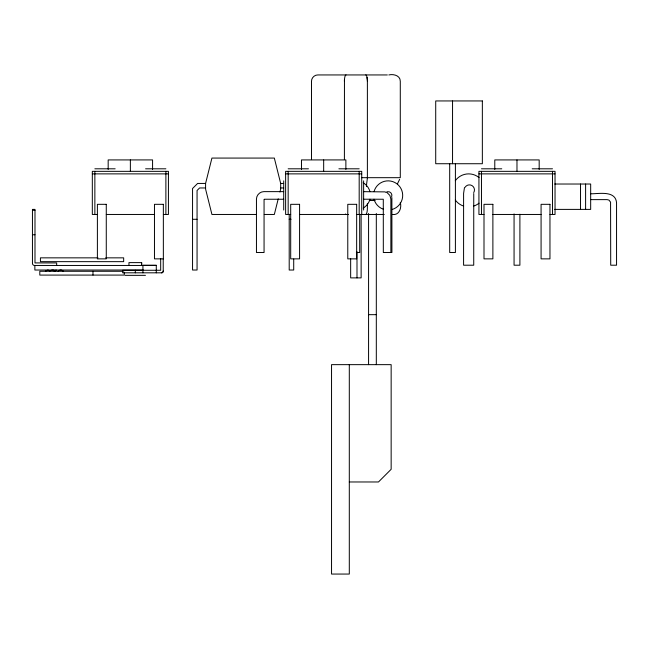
<?xml version="1.0" encoding="UTF-8"?>
<svg xmlns="http://www.w3.org/2000/svg" width="649" height="649" viewBox="0 0 649 649"><rect width="100%" height="100%" fill="white"/><g stroke="black" fill="none" stroke-linecap="round" stroke-linejoin="round"><path stroke-width="0.97" d="M473.746 193.516L473.729 265.206L463.581 265.206L463.597 193.394L464.465 187.65M344.4 81.287L344.457 79.64A6.344 1.639 90 0 1 346.047 74.943M344.457 79.64L344.4 159.605M256.217 214.462L211.931 214.462L205.587 189.094L205.587 183.44L211.931 158.072L274.332 158.072L280.676 183.44L280.676 189.094L279.946 192.023M278.234 198.854L274.332 214.462L264.273 214.462M397.415 183.886L399.654 179.311M387.331 74.943L317.84 74.943C314.449 74.87 311.431 77.896 311.496 81.287L311.496 159.605M388.848 74.943C393.424 73.783 400.384 75.511 400.287 81.287L400.287 177.68L361.639 177.68M94.859 168.805L115.149 168.805M145.595 168.805L165.884 168.805M288.164 168.805L308.453 168.805M338.9 168.805L359.189 168.805M481.469 168.805L501.758 168.805M532.204 168.805L552.494 168.805M92.32 173.875L168.424 173.875M285.625 173.875L361.728 173.875M478.93 173.875L555.033 173.875M205.587 183.44L197.62 183.44L192.55 188.518L192.55 270.025L197.061 270.025L197.061 190.49L199.6 187.959L205.587 187.959M280.676 183.44L283.662 183.44M554.79 184.024L590.671 184.024L590.671 209.392L554.79 209.392M280.676 187.959L283.67 187.959M283.718 191.633L263.81 191.633C259.916 191.69 256.501 195.106 256.452 199L256.452 252.518L264.062 252.518L264.062 199.494M363.627 191.666L385.263 191.893M590.671 193.791C598.84 193.897 615.641 190.149 616.55 202.861L616.55 265.206L610.717 265.206L610.571 202.172L608.989 200.103L607.099 199.624L590.671 199.624M264.313 199.243L283.718 199.243M363.627 199.211L383.291 199.243L383.324 252.518L391.915 252.518L391.882 197.588M369.33 200.517L375.171 200.517M32.45 210.308L34.989 210.308M97.391 214.462L92.32 214.462L92.32 171.344L168.424 171.344L168.424 214.462L163.353 214.462M106.274 214.462L154.47 214.462M290.695 214.462L285.625 214.462L285.625 171.344L361.728 171.344L361.728 214.462M299.578 214.462L348.554 214.462M356.658 214.462L384.273 214.462M392.645 214.462C399.216 215.525 401.926 207.656 400.287 202.415M484 214.462L478.93 214.462L478.93 171.344L555.033 171.344L555.033 214.462L549.963 214.462M492.883 214.462L541.079 214.462M192.55 219.289L197.061 219.289M289.203 219.289L291.003 219.289M32.45 234.76L34.989 234.76M356.374 252.518L359.7 252.518L359.668 214.3M98.023 257.848L40.425 257.848L40.425 261.652L123.667 261.652L123.667 257.848L105.73 257.848M141.636 262.618L141.636 265.555L141.66 262.618L128.956 262.618L128.973 265.555M156.287 265.457L34.559 265.457A2.109 2.109 0 0 1 32.45 263.348L32.45 209.392L34.989 209.392L34.989 262.918L56.674 262.918L56.674 265.457M143.251 270.025L34.859 270.025L34.859 265.457M123.278 271.274L39.8 271.274L39.8 275.087L124.283 275.087L124.283 272.231M125.184 275.346L145.449 275.346M368.575 314.668L376.315 314.668M349.3 481.972L378.472 481.972L391.152 469.292L391.152 364.649L331.542 364.649L331.542 574.057L349.3 574.057L349.3 364.649M346.047 214.462L345.617 214.251A6.344 1.639 -90 0 1 345.414 213.983M387.096 192.656L389.887 195.438L390.868 199L390.868 252.518M366.458 186.45A15.041 3.894 -90 0 1 366.936 181.485A20.484 5.306 90 0 0 367.383 177.68L367.383 80.46L366.904 76.801A6.344 1.639 -90 0 0 365.744 74.943M367.383 81.287L367.326 79.64A6.344 1.639 -90 0 0 367.042 77.426M585.601 184.024L585.601 209.392M580.531 184.024L580.531 209.392M552.494 171.344L552.494 214.462M539.181 169.438L539.181 159.922L494.781 159.922L494.781 169.438M519.898 214.235L519.898 265.206L514.065 265.206L514.065 213.919M516.977 159.922L516.977 171.344M481.469 171.344L481.469 214.462M455.403 163.726L455.403 252.518L449.692 252.518L449.692 163.726M452.548 100.944L452.548 163.726M376.315 213.489L376.315 364.649M368.575 213.489L368.575 364.649M367.383 203.364L367.383 208.126A6.344 1.639 -90 0 1 365.744 214.462M363.627 180.852L363.627 210.025M361.128 214.462L361.128 277.886L350.655 277.886L350.655 258.756M359.189 171.344L359.189 214.462M356.991 251.715L356.991 277.886M345.876 169.438L345.876 159.922L301.477 159.922L301.477 169.438M323.673 159.922L323.673 171.344M293.713 259.081L293.713 270.025L289.203 270.025L289.203 214.324M288.164 171.344L288.164 214.462M283.718 180.852L283.718 210.025M165.884 171.344L165.884 214.462M163.224 258.951L163.224 271.039A1.874 1.874 0 0 1 161.958 272.815L122.637 272.815L122.637 270.276L160.684 270.276L160.684 258.44M156.287 272.815L156.287 265.206L142.926 265.206L142.926 272.815M152.572 169.438L152.572 159.922L108.172 159.922L108.172 169.438M135.317 270.276L135.317 272.815M130.368 159.922L130.368 171.344M94.859 171.344L94.859 214.462M92.977 271.274L92.977 275.087M374.019 191.666A14.586 14.586 0 0 1 398.421 185.127A14.586 14.586 0 0 1 391.882 209.53M383.429 209.254A14.586 14.586 0 0 1 374.019 199.219M385.782 192.428A3.805 3.805 0 0 1 391.631 196.882M369.979 199.219A14.586 14.586 0 0 1 363.189 208.069M363.189 182.807A14.586 14.586 0 0 1 369.979 191.666M163.224 271.039A1.769 1.769 0 0 1 161.455 272.815M49.397 271.274A12.607 7.674 -90 0 1 55.546 270.901M45.462 271.274A12.607 7.674 -90 0 1 48.229 270.057M54.167 271.274A7.658 4.657 -90 0 1 56.276 270.057M58.142 271.274A7.658 4.657 -90 0 1 63.261 271.274M479.035 203.178A16.493 16.493 0 0 1 473.746 206.049M463.564 206.049A16.493 16.493 0 0 1 455.314 200.054M455.314 180.673A16.493 16.493 0 0 1 479.035 177.55M465.065 187.31A5.07 5.07 0 0 1 472.034 185.614A5.07 5.07 0 0 1 473.729 192.583M482.353 100.944L435.714 100.944L435.714 163.726L482.353 163.726L482.353 100.944M106.274 204.321L97.391 204.321L97.391 258.862L106.274 258.862L106.274 204.321M163.353 204.321L154.47 204.321L154.47 258.862L163.353 258.862L163.353 204.321M299.578 204.321L290.695 204.321L290.695 258.862L299.578 258.862L299.578 204.321M356.658 204.321L347.775 204.321L347.775 258.862L356.658 258.862L356.658 204.321M492.883 204.321L484 204.321L484 258.862L492.883 258.862L492.883 204.321M549.963 204.321L541.079 204.321L541.079 258.862L549.963 258.862L549.963 204.321"/></g></svg>
